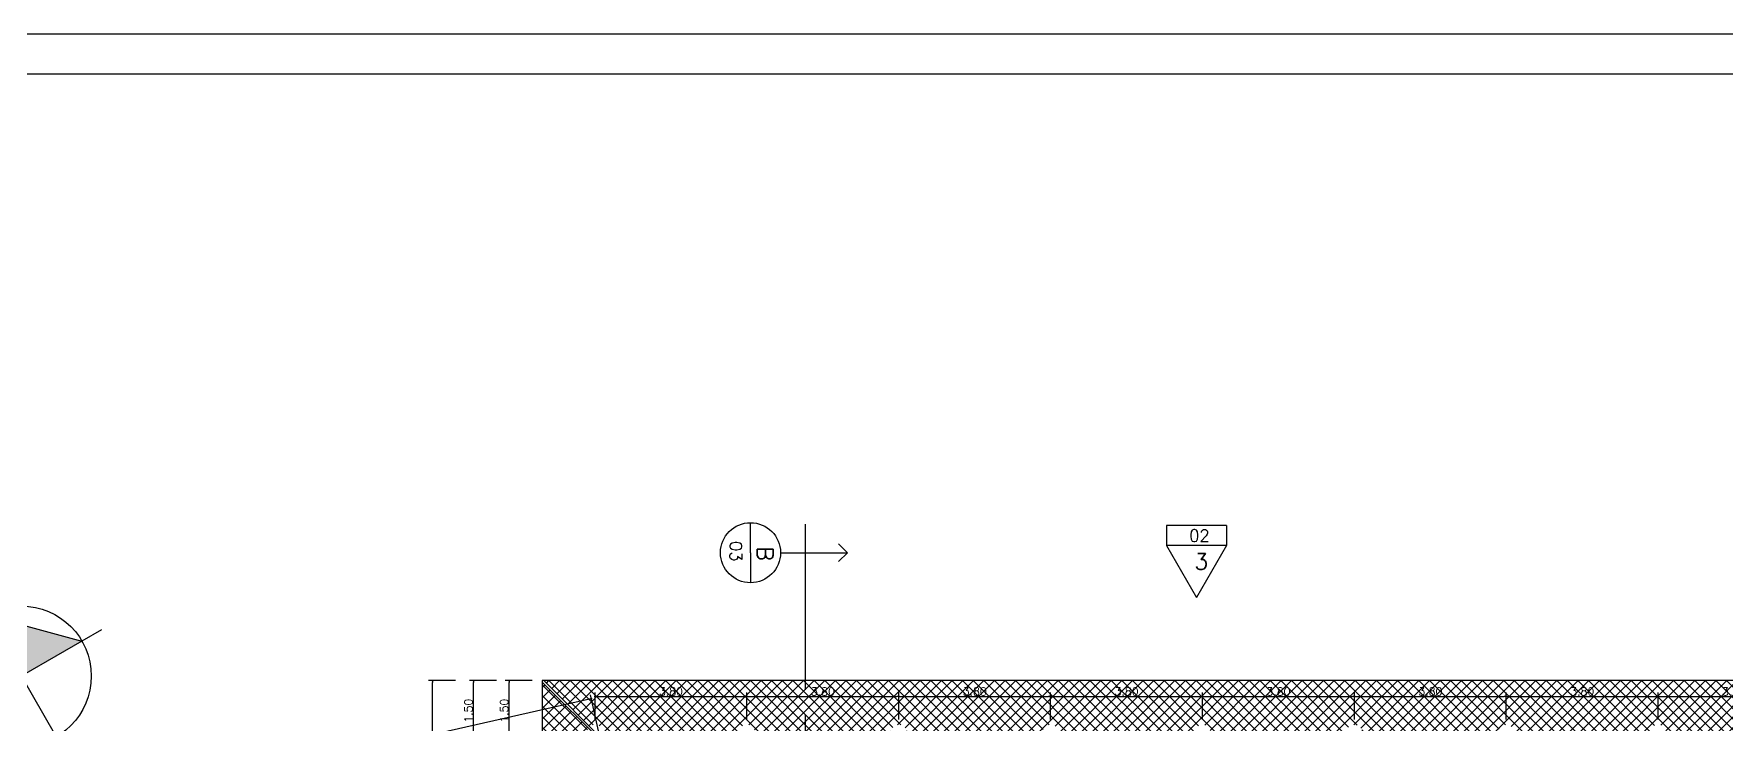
# Model space of a CAD drawing. Header units: millimetres. Extents: x 682 to 1119, y 341 to 434.
# Drawn here: x 1039.57 to 1081.87, y 407.39 to 424.63 of the extents above; entities that cross this region are included whole.
import ezdxf

# ---------------------------------------------------------------- set-up
doc = ezdxf.new("R2010")
doc.units = ezdxf.units.MM
doc.linetypes.add('CENTER2', pattern=[1.125, 0.75, -0.125, 0.125, -0.125])
for name, color, linetype in [('AR-ALVENARIA_EM_VISTA-001-C', 1, 'Continuous'), ('AR-COTAS-001-C', 1, 'Continuous'), ('AR-INDICAÇÕES_GRÁFICAS-002-C', 2, 'Continuous'), ('AR-LINHA_DE_CORTE-007-E', 7, 'CENTER2'), ('AR-TEXTOS_ALTURA_3_0MM-003C', 3, 'Continuous'), ('AR-TEXTOS_ALTURA_4_0MM-004-C', 4, 'Continuous'), ('Linha fina', 8, 'Continuous'), ('PB_VISTA03', 3, 'Continuous'), ('PENA_2', 2, 'Continuous'), ('PENA_6', 5, 'Continuous')]:
    doc.layers.add(name, color=color, linetype=linetype)
doc.styles.add('R80', font='simplex.shx', dxfattribs={"height": 0.1})
doc.styles.add('ROMANS', font='romans')
doc.styles.add('T20', font='simplex.shx', dxfattribs={"height": 0.2})
doc.dimstyles.new('ISO-25_WS', dxfattribs={"dimscale": 0.282828, "dimtxt": 0.8, "dimasz": 2, "dimexe": 0.1, "dimexo": 0.625, "dimgap": 0.325, "dimtad": 1, "dimzin": 4, "dimdsep": 46, "dimtxsty": 'Standard', "dimsah": 1, "dimcen": 2.5, "dimadec": 0, "dimazin": 0, "dimtfac": 1, "dimtdec": 0, "dimtmove": 2, "dimatfit": 3, "dimfxl": 1, "dimtolj": 1, "dimtzin": 0, "dimarcsym": 0})

# ---------------------------------------------------------------- blocks, each defined once
blk = doc.blocks.new('_DOT')
at = {"color": 0, "linetype": 'ByBlock'}
blk.add_line((-0.5, 0), (-1, 0), dxfattribs=at)
at = {"color": 0, "linetype": 'ByBlock', "const_width": 0.5}
blk.add_lwpolyline([(-0.25, 0, 1), (0.25, 0, 1)], format="xyb", close=True, dxfattribs=at)
blk = doc.blocks.new('*D164')
at = {"layer": 'AR-COTAS-001-C', "color": 1, "lineweight": -2}
for p, q in [((1053.459, 408.013), (1036.564, 404.205)), ((1053.722, 407.075), (1053.486, 408.121)), ((1036.729, 403.245), (1036.493, 404.291))]:
    blk.add_line(p, q, dxfattribs=at)
at = {"layer": 'DEFPOINTS', "color": 0}
for p in [(1053.744, 406.978), (1036.515, 404.194), (1036.751, 403.148)]:
    blk.add_point(p, dxfattribs=at)
at = {"layer": 'AR-COTAS-001-C', "color": 1, "lineweight": -2, "xscale": 0.05, "yscale": 0.05, "zscale": 0.05}
for p, rotation in [((1053.508, 408.024), 12.70188834026774), ((1036.515, 404.194), 192.7018883402677)]:
    blk.add_blockref('_DOT', p, dxfattribs=dict(at, rotation=rotation))
at = {"layer": 'AR-COTAS-001-C', "color": 3, "insert": (1044.984, 406.231), "char_height": 0.2, "attachment_point": 5, "rotation": 12.7019, "style": 'ROMANS'}
blk.add_mtext('\\A1;17.50', dxfattribs=at)
blk = doc.blocks.new('*D177')
at = {"layer": 'AR-COTAS-001-C', "color": 1, "lineweight": -2}
for p, q in [((1053.598, 407.507), (1053.598, 408.182)), ((1057.394, 407.507), (1057.394, 408.182)), ((1053.648, 408.082), (1057.344, 408.082))]:
    blk.add_line(p, q, dxfattribs=at)
at = {"layer": 'DEFPOINTS', "color": 0}
for p in [(1057.394, 408.082), (1053.598, 407.407), (1057.394, 407.407)]:
    blk.add_point(p, dxfattribs=at)
at = {"layer": 'AR-COTAS-001-C', "color": 1, "lineweight": -2, "xscale": 0.05, "yscale": 0.05, "zscale": 0.05, "rotation": 180}
blk.add_blockref('_DOT', (1053.598, 408.082), dxfattribs=at)
at = {"layer": 'AR-COTAS-001-C', "color": 1, "lineweight": -2, "xscale": 0.05, "yscale": 0.05, "zscale": 0.05}
blk.add_blockref('_DOT', (1057.394, 408.082), dxfattribs=at)
at = {"layer": 'AR-COTAS-001-C', "color": 3, "insert": (1055.496, 408.207), "char_height": 0.2, "attachment_point": 5, "style": 'ROMANS'}
blk.add_mtext('\\A1;3.80', dxfattribs=at)
blk = doc.blocks.new('*D178')
at = {"layer": 'AR-COTAS-001-C', "color": 1, "lineweight": -2}
for p, q in [((1050.111, 408.478), (1049.436, 408.478)), ((1049.536, 375.528), (1049.536, 408.428)), ((1050.329, 375.478), (1049.436, 375.478))]:
    blk.add_line(p, q, dxfattribs=at)
at = {"layer": 'DEFPOINTS', "color": 0}
for p in [(1049.536, 408.478), (1050.211, 408.478), (1050.429, 375.478)]:
    blk.add_point(p, dxfattribs=at)
at = {"layer": 'AR-COTAS-001-C', "color": 1, "lineweight": -2, "xscale": 0.05, "yscale": 0.05, "zscale": 0.05}
for p, rotation in [((1049.536, 408.478), 90), ((1049.536, 375.478), 270)]:
    blk.add_blockref('_DOT', p, dxfattribs=dict(at, rotation=rotation))
at = {"layer": 'AR-COTAS-001-C', "color": 3, "insert": (1049.411, 391.978), "char_height": 0.2, "attachment_point": 5, "rotation": 90, "style": 'ROMANS'}
blk.add_mtext('\\A1;33.00', dxfattribs=at)
blk = doc.blocks.new('*D78')
at = {"layer": 'AR-COTAS-001-C', "color": 1, "lineweight": -2}
for p, q in [((1057.394, 407.507), (1057.394, 408.182)), ((1061.19, 407.507), (1061.19, 408.182)), ((1057.444, 408.082), (1061.14, 408.082))]:
    blk.add_line(p, q, dxfattribs=at)
at = {"layer": 'DEFPOINTS', "color": 0}
for p in [(1061.19, 408.082), (1057.394, 407.407), (1061.19, 407.407)]:
    blk.add_point(p, dxfattribs=at)
at = {"layer": 'AR-COTAS-001-C', "color": 1, "lineweight": -2, "xscale": 0.05, "yscale": 0.05, "zscale": 0.05, "rotation": 180}
blk.add_blockref('_DOT', (1057.394, 408.082), dxfattribs=at)
at = {"layer": 'AR-COTAS-001-C', "color": 1, "lineweight": -2, "xscale": 0.05, "yscale": 0.05, "zscale": 0.05}
blk.add_blockref('_DOT', (1061.19, 408.082), dxfattribs=at)
at = {"layer": 'AR-COTAS-001-C', "color": 3, "insert": (1059.292, 408.207), "char_height": 0.2, "attachment_point": 5, "style": 'ROMANS'}
blk.add_mtext('\\A1;3.80', dxfattribs=at)
blk = doc.blocks.new('*D79')
at = {"layer": 'AR-COTAS-001-C', "color": 1, "lineweight": -2}
for p, q in [((1061.19, 407.507), (1061.19, 408.182)), ((1064.985, 407.507), (1064.985, 408.182)), ((1061.24, 408.082), (1064.935, 408.082))]:
    blk.add_line(p, q, dxfattribs=at)
at = {"layer": 'DEFPOINTS', "color": 0}
for p in [(1064.985, 408.082), (1061.19, 407.407), (1064.985, 407.407)]:
    blk.add_point(p, dxfattribs=at)
at = {"layer": 'AR-COTAS-001-C', "color": 1, "lineweight": -2, "xscale": 0.05, "yscale": 0.05, "zscale": 0.05, "rotation": 180}
blk.add_blockref('_DOT', (1061.19, 408.082), dxfattribs=at)
at = {"layer": 'AR-COTAS-001-C', "color": 1, "lineweight": -2, "xscale": 0.05, "yscale": 0.05, "zscale": 0.05}
blk.add_blockref('_DOT', (1064.985, 408.082), dxfattribs=at)
at = {"layer": 'AR-COTAS-001-C', "color": 3, "insert": (1063.088, 408.207), "char_height": 0.2, "attachment_point": 5, "style": 'ROMANS'}
blk.add_mtext('\\A1;3.80', dxfattribs=at)
blk = doc.blocks.new('*D80')
at = {"layer": 'AR-COTAS-001-C', "color": 1, "lineweight": -2}
for p, q in [((1064.985, 407.507), (1064.985, 408.182)), ((1068.781, 407.507), (1068.781, 408.182)), ((1065.035, 408.082), (1068.731, 408.082))]:
    blk.add_line(p, q, dxfattribs=at)
at = {"layer": 'DEFPOINTS', "color": 0}
for p in [(1068.781, 408.082), (1064.985, 407.407), (1068.781, 407.407)]:
    blk.add_point(p, dxfattribs=at)
at = {"layer": 'AR-COTAS-001-C', "color": 1, "lineweight": -2, "xscale": 0.05, "yscale": 0.05, "zscale": 0.05, "rotation": 180}
blk.add_blockref('_DOT', (1064.985, 408.082), dxfattribs=at)
at = {"layer": 'AR-COTAS-001-C', "color": 1, "lineweight": -2, "xscale": 0.05, "yscale": 0.05, "zscale": 0.05}
blk.add_blockref('_DOT', (1068.781, 408.082), dxfattribs=at)
at = {"layer": 'AR-COTAS-001-C', "color": 3, "insert": (1066.883, 408.207), "char_height": 0.2, "attachment_point": 5, "style": 'ROMANS'}
blk.add_mtext('\\A1;3.80', dxfattribs=at)
blk = doc.blocks.new('*D81')
at = {"layer": 'AR-COTAS-001-C', "color": 1, "lineweight": -2}
for p, q in [((1068.781, 407.507), (1068.781, 408.182)), ((1072.577, 407.507), (1072.577, 408.182)), ((1068.831, 408.082), (1072.527, 408.082))]:
    blk.add_line(p, q, dxfattribs=at)
at = {"layer": 'DEFPOINTS', "color": 0}
for p in [(1072.577, 408.082), (1068.781, 407.407), (1072.577, 407.407)]:
    blk.add_point(p, dxfattribs=at)
at = {"layer": 'AR-COTAS-001-C', "color": 1, "lineweight": -2, "xscale": 0.05, "yscale": 0.05, "zscale": 0.05, "rotation": 180}
blk.add_blockref('_DOT', (1068.781, 408.082), dxfattribs=at)
at = {"layer": 'AR-COTAS-001-C', "color": 1, "lineweight": -2, "xscale": 0.05, "yscale": 0.05, "zscale": 0.05}
blk.add_blockref('_DOT', (1072.577, 408.082), dxfattribs=at)
at = {"layer": 'AR-COTAS-001-C', "color": 3, "insert": (1070.679, 408.207), "char_height": 0.2, "attachment_point": 5, "style": 'ROMANS'}
blk.add_mtext('\\A1;3.80', dxfattribs=at)
blk = doc.blocks.new('*D82')
at = {"layer": 'AR-COTAS-001-C', "color": 1, "lineweight": -2}
for p, q in [((1072.577, 407.507), (1072.577, 408.182)), ((1076.373, 407.607), (1076.373, 408.182)), ((1072.627, 408.082), (1076.323, 408.082))]:
    blk.add_line(p, q, dxfattribs=at)
at = {"layer": 'DEFPOINTS', "color": 0}
for p in [(1076.373, 408.082), (1072.577, 407.407), (1076.373, 407.507)]:
    blk.add_point(p, dxfattribs=at)
at = {"layer": 'AR-COTAS-001-C', "color": 1, "lineweight": -2, "xscale": 0.05, "yscale": 0.05, "zscale": 0.05, "rotation": 180}
blk.add_blockref('_DOT', (1072.577, 408.082), dxfattribs=at)
at = {"layer": 'AR-COTAS-001-C', "color": 1, "lineweight": -2, "xscale": 0.05, "yscale": 0.05, "zscale": 0.05}
blk.add_blockref('_DOT', (1076.373, 408.082), dxfattribs=at)
at = {"layer": 'AR-COTAS-001-C', "color": 3, "insert": (1074.475, 408.207), "char_height": 0.2, "attachment_point": 5, "style": 'ROMANS'}
blk.add_mtext('\\A1;3.80', dxfattribs=at)
blk = doc.blocks.new('*D83')
at = {"layer": 'AR-COTAS-001-C', "color": 1, "lineweight": -2}
for p, q in [((1051.135, 408.478), (1050.46, 408.478)), ((1050.56, 407.028), (1050.56, 408.428)), ((1051.135, 406.978), (1050.46, 406.978))]:
    blk.add_line(p, q, dxfattribs=at)
at = {"layer": 'DEFPOINTS', "color": 0}
for p in [(1050.56, 408.478), (1051.235, 408.478), (1051.235, 406.978)]:
    blk.add_point(p, dxfattribs=at)
at = {"layer": 'AR-COTAS-001-C', "color": 1, "lineweight": -2, "xscale": 0.05, "yscale": 0.05, "zscale": 0.05}
for p, rotation in [((1050.56, 408.478), 90), ((1050.56, 406.978), 270)]:
    blk.add_blockref('_DOT', p, dxfattribs=dict(at, rotation=rotation))
at = {"layer": 'AR-COTAS-001-C', "color": 3, "insert": (1050.435, 407.728), "char_height": 0.2, "attachment_point": 5, "rotation": 90, "style": 'ROMANS'}
blk.add_mtext('\\A1;1.50', dxfattribs=at)
blk = doc.blocks.new('*D85')
at = {"layer": 'AR-COTAS-001-C', "color": 1, "lineweight": -2}
for p, q in [((1052.027, 408.478), (1051.353, 408.478)), ((1051.453, 407.028), (1051.453, 408.428)), ((1052.027, 406.978), (1051.353, 406.978))]:
    blk.add_line(p, q, dxfattribs=at)
at = {"layer": 'DEFPOINTS', "color": 0}
for p in [(1051.453, 408.478), (1052.127, 408.478), (1052.127, 406.978)]:
    blk.add_point(p, dxfattribs=at)
at = {"layer": 'AR-COTAS-001-C', "color": 1, "lineweight": -2, "xscale": 0.05, "yscale": 0.05, "zscale": 0.05}
for p, rotation in [((1051.453, 408.478), 90), ((1051.453, 406.978), 270)]:
    blk.add_blockref('_DOT', p, dxfattribs=dict(at, rotation=rotation))
at = {"layer": 'AR-COTAS-001-C', "color": 3, "insert": (1051.328, 407.728), "char_height": 0.2, "attachment_point": 5, "rotation": 90, "style": 'ROMANS'}
blk.add_mtext('\\A1;1.50', dxfattribs=at)
blk = doc.blocks.new('*D92')
at = {"layer": 'AR-COTAS-001-C', "color": 1, "lineweight": -2}
for p, q in [((1076.373, 407.507), (1076.373, 408.182)), ((1080.169, 407.607), (1080.169, 408.182)), ((1076.423, 408.082), (1080.119, 408.082))]:
    blk.add_line(p, q, dxfattribs=at)
at = {"layer": 'DEFPOINTS', "color": 0}
for p in [(1080.169, 408.082), (1076.373, 407.407), (1080.169, 407.507)]:
    blk.add_point(p, dxfattribs=at)
at = {"layer": 'AR-COTAS-001-C', "color": 1, "lineweight": -2, "xscale": 0.05, "yscale": 0.05, "zscale": 0.05, "rotation": 180}
blk.add_blockref('_DOT', (1076.373, 408.082), dxfattribs=at)
at = {"layer": 'AR-COTAS-001-C', "color": 1, "lineweight": -2, "xscale": 0.05, "yscale": 0.05, "zscale": 0.05}
blk.add_blockref('_DOT', (1080.169, 408.082), dxfattribs=at)
at = {"layer": 'AR-COTAS-001-C', "color": 3, "insert": (1078.271, 408.207), "char_height": 0.2, "attachment_point": 5, "style": 'ROMANS'}
blk.add_mtext('\\A1;3.80', dxfattribs=at)
blk = doc.blocks.new('*D93')
at = {"layer": 'AR-COTAS-001-C', "color": 1, "lineweight": -2}
for p, q in [((1080.169, 407.507), (1080.169, 408.182)), ((1083.965, 407.607), (1083.965, 408.182)), ((1080.219, 408.082), (1083.915, 408.082))]:
    blk.add_line(p, q, dxfattribs=at)
at = {"layer": 'DEFPOINTS', "color": 0}
for p in [(1083.965, 408.082), (1080.169, 407.407), (1083.965, 407.507)]:
    blk.add_point(p, dxfattribs=at)
at = {"layer": 'AR-COTAS-001-C', "color": 1, "lineweight": -2, "xscale": 0.05, "yscale": 0.05, "zscale": 0.05, "rotation": 180}
blk.add_blockref('_DOT', (1080.169, 408.082), dxfattribs=at)
at = {"layer": 'AR-COTAS-001-C', "color": 1, "lineweight": -2, "xscale": 0.05, "yscale": 0.05, "zscale": 0.05}
blk.add_blockref('_DOT', (1083.965, 408.082), dxfattribs=at)
at = {"layer": 'AR-COTAS-001-C', "color": 3, "insert": (1082.067, 408.207), "char_height": 0.2, "attachment_point": 5, "style": 'ROMANS'}
blk.add_mtext('\\A1;3.80', dxfattribs=at)

msp = doc.modelspace()

# ---------------------------------------------------------------- hatches: boundary and pattern name
at = {"layer": 'Linha fina'}
h = msp.add_hatch(color=256, dxfattribs=at)
h.paths.add_polyline_path([(1038.393, 410.106), (1037.749, 407.723), (1039.263, 408.592)])
h.paths.add_polyline_path([(1038.393, 410.106), (1039.263, 408.592), (1040.776, 409.462)])
at = {"layer": 'Linha fina', "linetype": 'ByBlock', "ltscale": 5}
h = msp.add_hatch(dxfattribs=at)
h.set_pattern_fill('ANSI37', color=256, scale=1.5, style=0)
h.set_pattern_definition([(45, (651.91309, 423.19268), (-0.13258252, 0.13258252), []), (135, (651.91309, 423.19268), (-0.13258252, -0.13258252), [])])
h.paths.add_polyline_path([(1053.781, 399.323, -0.814165), (1053.398, 399.403, -0.814165), (1053.781, 399.482), (1053.781, 403.119, -0.814165), (1053.398, 403.199, -0.814165), (1053.781, 403.278), (1053.781, 406.942), (1053.749, 406.975), (1052.281, 406.631), (1052.281, 391.365), (1053.781, 391.365), (1053.781, 391.732, -0.814165), (1053.398, 391.811, -0.814165), (1053.781, 391.89), (1053.781, 395.528, -0.814165), (1053.398, 395.607, -0.814165), (1053.781, 395.686)])
h.paths.add_polyline_path([(1052.281, 408.442), (1052.281, 406.785), (1053.439, 407.056, -0.164838), (1053.398, 407.178, -0.151314), (1053.433, 407.291)])
h.paths.add_polyline_path([(1058.852, 408.478), (1052.317, 408.478), (1053.466, 407.328, -0.64443), (1053.798, 407.178, -0.063445), (1053.791, 407.128), (1057.2, 407.128, -0.063445), (1057.194, 407.178, -1), (1057.594, 407.178, -0.063445), (1057.587, 407.128), (1058.852, 407.128)])
h.paths.add_polyline_path([(1068.713, 408.478), (1058.852, 408.478), (1058.852, 407.128), (1060.996, 407.128, -0.063445), (1060.99, 407.178, -1), (1061.39, 407.178, -0.063445), (1061.383, 407.128), (1064.792, 407.128, -0.063445), (1064.785, 407.178, -1), (1065.185, 407.178, -0.063445), (1065.179, 407.128), (1068.588, 407.128, -0.063445), (1068.581, 407.178, -0.315037), (1068.713, 407.366)])
h.paths.add_polyline_path([(1085.246, 408.478), (1068.713, 408.478), (1068.713, 407.366, -0.52087), (1068.981, 407.178, -0.063445), (1068.975, 407.128), (1072.384, 407.128, -0.063445), (1072.377, 407.178, -1), (1072.777, 407.178, -0.063445), (1072.771, 407.128), (1076.18, 407.128, -0.063445), (1076.173, 407.178, -1), (1076.573, 407.178, -0.063445), (1076.567, 407.128), (1079.975, 407.128, -0.063445), (1079.969, 407.178, -1), (1080.369, 407.178, -0.063445), (1080.363, 407.128), (1083.771, 407.128, -0.063445), (1083.765, 407.178, -0.64443), (1084.097, 407.328)])
h.paths.add_polyline_path([(1085.281, 406.978), (1083.817, 406.978), (1083.781, 406.942), (1083.781, 403.278, -0.814165), (1084.165, 403.199, -0.814165), (1083.781, 403.119), (1083.781, 402.928), (1090.084, 402.928), (1090.084, 404.428), (1085.281, 404.428)])
h.paths.add_polyline_path([(1089.823, 399.628), (1083.781, 399.628), (1083.781, 399.482, -0.814165), (1084.165, 399.403, -0.814165), (1083.781, 399.323), (1083.781, 395.686, -0.814165), (1084.165, 395.607, -0.814165), (1083.781, 395.528), (1083.781, 391.89, -0.814165), (1084.165, 391.811, -0.814165), (1083.781, 391.732), (1083.781, 391.365), (1085.281, 391.365), (1085.281, 398.128), (1089.823, 398.128)])
h.paths.add_polyline_path([(1085.281, 391.365), (1083.781, 391.365), (1083.781, 388.095, -0.814165), (1084.165, 388.015, -0.814165), (1083.781, 387.936), (1083.781, 384.299, -0.814165), (1084.165, 384.219, -0.814165), (1083.781, 384.14), (1083.781, 380.503, -0.814165), (1084.165, 380.423, -0.814165), (1083.781, 380.344), (1083.781, 377.013), (1083.817, 376.978), (1085.281, 376.978)])
h.paths.add_polyline_path([(1085.281, 376.828), (1084.159, 376.828, -0.063445), (1084.165, 376.778, -0.151314), (1084.13, 376.664), (1085.281, 375.513)])
h.paths.add_polyline_path([(1084.097, 376.627, -0.64443), (1083.765, 376.778, -0.063445), (1083.771, 376.828), (1080.363, 376.828, -0.063445), (1080.369, 376.778, -1), (1079.969, 376.778, -0.063445), (1079.975, 376.828), (1076.567, 376.828, -0.063445), (1076.573, 376.778, -1), (1076.173, 376.778, -0.063445), (1076.18, 376.828), (1072.771, 376.828, -0.063445), (1072.777, 376.778, -1), (1072.377, 376.778, -0.063445), (1072.384, 376.828), (1068.975, 376.828, -0.063445), (1068.981, 376.778, -0.52087), (1068.713, 376.59), (1068.713, 375.478), (1085.246, 375.478)])
h.paths.add_polyline_path([(1068.713, 376.59, -0.315037), (1068.581, 376.778, -0.063445), (1068.588, 376.828), (1065.179, 376.828, -0.063445), (1065.185, 376.778, -1), (1064.785, 376.778, -0.063445), (1064.792, 376.828), (1061.383, 376.828, -0.063445), (1061.39, 376.778, -1), (1060.99, 376.778, -0.063445), (1060.996, 376.828), (1058.852, 376.828), (1058.852, 375.478), (1068.713, 375.478)])
h.paths.add_polyline_path([(1058.852, 376.828), (1057.587, 376.828, -0.063445), (1057.594, 376.778, -1), (1057.194, 376.778, -0.063445), (1057.2, 376.828), (1053.791, 376.828, -0.063445), (1053.798, 376.778, -0.64443), (1053.466, 376.627), (1052.317, 375.478), (1058.852, 375.478)])
h.paths.add_polyline_path([(1053.433, 376.664, -0.151314), (1053.398, 376.778, -0.063445), (1053.404, 376.828), (1052.281, 376.828), (1052.281, 375.513)])
h.paths.add_polyline_path([(1053.781, 380.344, -0.814165), (1053.398, 380.423, -0.814165), (1053.781, 380.503), (1053.781, 384.14, -0.814165), (1053.398, 384.219, -0.814165), (1053.781, 384.299), (1053.781, 387.936, -0.814165), (1053.398, 388.015, -0.814165), (1053.781, 388.095), (1053.781, 391.365), (1052.281, 391.365), (1052.281, 376.978), (1053.746, 376.978), (1053.781, 377.013)])
h.paths.add_polyline_path([(1057.587, 376.828), (1058.852, 376.828), (1058.852, 376.978), (1053.817, 376.978), (1053.748, 376.909, -0.116919), (1053.791, 376.828), (1057.2, 376.828, -0.773989)])
h.paths.add_polyline_path([(1061.383, 376.828), (1064.792, 376.828, -0.773989), (1065.179, 376.828), (1068.588, 376.828, -0.246661), (1068.713, 376.965), (1068.713, 376.978), (1058.852, 376.978), (1058.852, 376.828), (1060.996, 376.828, -0.773989)])
h.paths.add_polyline_path([(1072.771, 376.828), (1076.18, 376.828, -0.773989), (1076.567, 376.828), (1079.975, 376.828, -0.773989), (1080.363, 376.828), (1083.771, 376.828, -0.116919), (1083.814, 376.909), (1083.746, 376.978), (1068.713, 376.978), (1068.713, 376.965, -0.442792), (1068.975, 376.828), (1072.384, 376.828, -0.773989)])

# ---------------------------------------------------------------- linework, layer by layer
at = {"layer": 'AR-ALVENARIA_EM_VISTA-001-C', "linetype": 'Continuous'}
for p, q in [((1052.281, 408.442), (1053.781, 406.942)), ((1052.317, 408.478), (1053.817, 406.978))]:
    msp.add_line(p, q, dxfattribs=at)
msp.add_lwpolyline([(1090.104, 404.428), (1085.281, 404.428), (1085.281, 408.478), (1052.281, 408.478), (1052.281, 375.478), (1085.281, 375.478), (1085.281, 398.128), (1090.104, 398.128)], dxfattribs=at)
at = {"layer": 'AR-INDICAÇÕES_GRÁFICAS-002-C', "ltscale": 2}
for p, q in [((1057.484, 411.672), (1057.484, 412.422)), ((1067.877, 412.353), (1067.877, 411.853)), ((1069.377, 412.353), (1067.877, 412.353)), ((1069.377, 412.353), (1069.377, 411.853)), ((1057.484, 411.672), (1057.484, 410.922)), ((1058.234, 411.672), (1059.908, 411.672)), ((1059.684, 411.896), (1059.908, 411.672)), ((1059.684, 411.449), (1059.908, 411.672)), ((1067.877, 411.853), (1068.627, 410.554)), ((1069.377, 411.853), (1067.877, 411.853)), ((1069.377, 411.853), (1068.627, 410.554))]:
    msp.add_line(p, q, dxfattribs=at)
msp.add_circle((1057.484, 411.672), 0.75, dxfattribs=at)
at = {"layer": 'AR-LINHA_DE_CORTE-007-E', "linetype": 'CENTER2', "ltscale": 5}
for p, q in [((1058.852, 412.385), (1058.852, 412.002)), ((1058.852, 412.002), (1058.852, 404.259))]:
    msp.add_line(p, q, dxfattribs=at)
at = {"layer": 'PB_VISTA03'}
for p, q in [((1040.413, 406.589), (1038.112, 410.595)), ((1038.393, 410.106), (1040.776, 409.462)), ((1040.776, 409.462), (1037.749, 407.723)), ((1041.266, 409.743), (1040.776, 409.462))]:
    msp.add_line(p, q, dxfattribs=at)
msp.add_circle((1039.263, 408.592), 1.746, dxfattribs=at)
at = {"layer": 'PENA_2'}
msp.add_line((999.311, 424.627), (1119.311, 424.627), dxfattribs=at)
at = {"layer": 'PENA_6'}
msp.add_line((1001.833, 423.627), (1118.311, 423.627), dxfattribs=at)

# ---------------------------------------------------------------- texts
at = {"layer": 'AR-TEXTOS_ALTURA_3_0MM-003C', "style": 'T20'}
msp.add_text('02', height=0.3, dxfattribs=at).set_placement((1068.446, 411.95))
msp.add_text('03', height=0.3, rotation=270, dxfattribs=at).set_placement((1056.971, 411.963))
at = {"layer": 'AR-TEXTOS_ALTURA_4_0MM-004-C', "ltscale": 2, "style": 'R80'}
msp.add_text('B', height=0.4, rotation=270, dxfattribs=at).set_placement((1057.653, 411.83))
msp.add_text('3', height=0.4, dxfattribs=at).set_placement((1068.578, 411.252))

# ---------------------------------------------------------------- dimensions: what is measured, and where the dimension line sits
at = {"layer": 'AR-COTAS-001-C', "ltscale": 5}
for base, p1, p2, picture, middle in [((1049.536, 408.478), (1050.429, 375.478), (1050.211, 408.478), '*D178', (1049.411, 391.978)), ((1050.56, 408.478), (1051.235, 406.978), (1051.235, 408.478), '*D83', (1050.435, 407.728)), ((1051.453, 408.478), (1052.127, 406.978), (1052.127, 408.478), '*D85', (1051.328, 407.728))]:
    dim = msp.add_linear_dim(base=base, p1=p1, p2=p2, angle=90, dimstyle='ISO-25_WS', override={"dimscale": 0.05, "dimtxt": 4, "dimasz": 1, "dimexe": 2, "dimexo": 2, "dimgap": 0.5, "dimzin": 5, "dimtxsty": 'ROMANS', "dimblk1": 'DOT', "dimblk2": 'DOT', "dimdle": 0.2, "dimclrd": 1, "dimclre": 1, "dimclrt": 3, "dimtdec": 2, "dimtix": 1, "dimtzin": 1}, dxfattribs=at)
    dim.commit()
    dim.dimension.update_dxf_attribs({"geometry": picture, "text_midpoint": middle})
for base, p1, p2, picture, middle in [((1057.394, 408.082), (1053.598, 407.407), (1057.394, 407.407), '*D177', (1055.496, 408.207)), ((1061.19, 408.082), (1057.394, 407.407), (1061.19, 407.407), '*D78', (1059.292, 408.207)), ((1064.9855, 408.0816), (1061.1896, 407.4069), (1064.9855, 407.4069), '*D79', (1063.0875, 408.2066)), ((1068.781, 408.082), (1064.985, 407.407), (1068.781, 407.407), '*D80', (1066.883, 408.207)), ((1072.577, 408.082), (1068.781, 407.407), (1072.577, 407.407), '*D81', (1070.679, 408.207)), ((1076.373, 408.082), (1072.577, 407.407), (1076.373, 407.507), '*D82', (1074.475, 408.207)), ((1080.169, 408.082), (1076.373, 407.407), (1080.169, 407.507), '*D92', (1078.271, 408.207)), ((1083.965, 408.082), (1080.169, 407.407), (1083.965, 407.507), '*D93', (1082.067, 408.207))]:
    dim = msp.add_linear_dim(base=base, p1=p1, p2=p2, dimstyle='ISO-25_WS', override={"dimscale": 0.05, "dimtxt": 4, "dimasz": 1, "dimexe": 2, "dimexo": 2, "dimgap": 0.5, "dimzin": 5, "dimtxsty": 'ROMANS', "dimblk1": 'DOT', "dimblk2": 'DOT', "dimdle": 0.2, "dimclrd": 1, "dimclre": 1, "dimclrt": 3, "dimtdec": 2, "dimtix": 1, "dimtzin": 1}, dxfattribs=at)
    dim.commit()
    dim.dimension.update_dxf_attribs({"geometry": picture, "text_midpoint": middle})
dim = msp.add_aligned_dim(p1=(1053.744, 406.978), p2=(1036.751, 403.148), distance=-1.072, text='17.50', dimstyle='ISO-25_WS', override={"dimscale": 0.05, "dimtxt": 4, "dimasz": 1, "dimexe": 2, "dimexo": 2, "dimgap": 0.5, "dimzin": 5, "dimtxsty": 'ROMANS', "dimblk1": 'DOT', "dimblk2": 'DOT', "dimdle": 0.2, "dimclrd": 1, "dimclre": 1, "dimclrt": 3, "dimtdec": 2, "dimtix": 1, "dimtzin": 1}, dxfattribs=at)
dim.commit()
dim.dimension.update_dxf_attribs({"geometry": '*D164', "text_midpoint": (1044.984, 406.231)})

doc.saveas('drawing.dxf')
